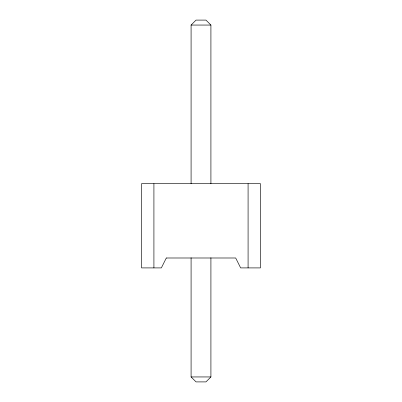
<?xml version="1.0" encoding="UTF-8"?>
<svg xmlns="http://www.w3.org/2000/svg" width="402" height="402" viewBox="0 0 402 402"><rect width="100%" height="100%" fill="white"/><g stroke="black" fill="none" stroke-linecap="round" stroke-linejoin="round"><path stroke-width="0.6" d="M191.086 183.749L191.086 25.055L196.045 20.1L205.955 20.1L210.914 25.055L210.914 183.749M210.914 257.767L210.914 376.945L205.955 381.9L196.045 381.9L191.086 376.945L191.086 257.767M191.086 25.055L210.914 25.055M191.086 376.945L210.914 376.945M248.084 183.654L248.084 267.908M153.916 183.654L153.916 267.908M166.307 257.994L161.353 267.908L141.524 267.908L141.524 183.654L260.476 183.654L260.476 267.908L240.647 267.908L235.693 257.994L166.307 257.994"/></g></svg>
